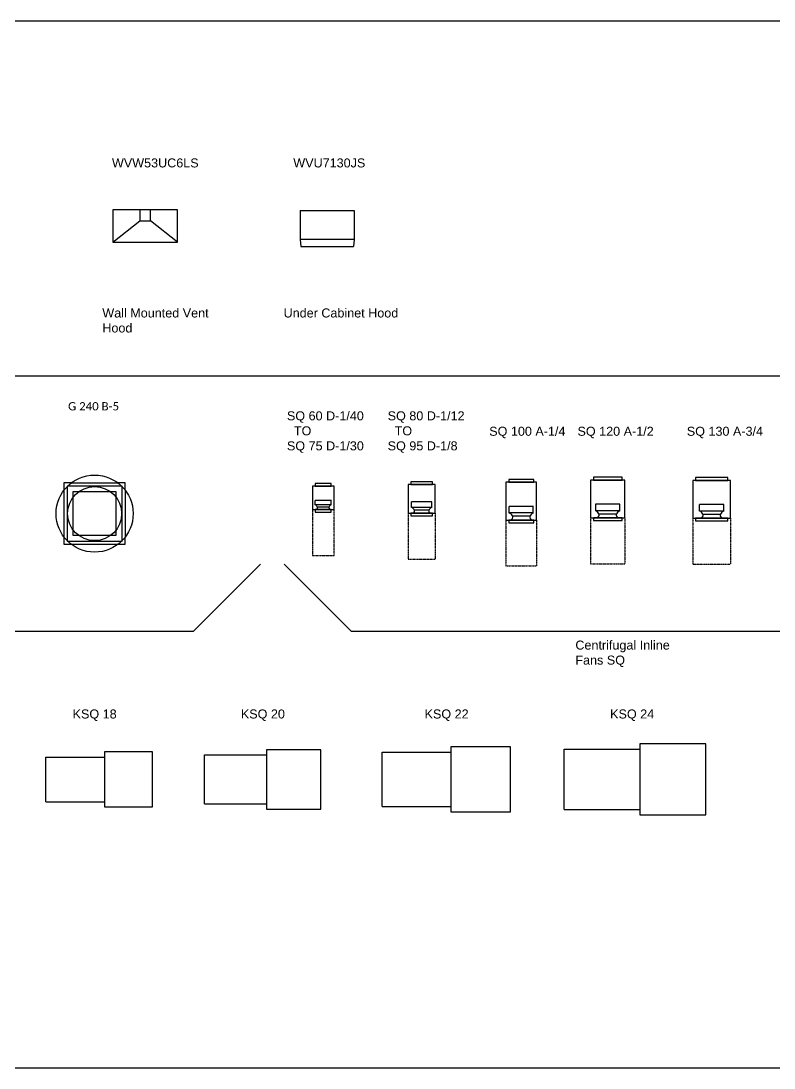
# Model space of a CAD drawing. Header units: inches. Extents: x 2025 to 34930, y -6955 to 4650.
# Drawn here: x 33768 to 34186, y 2163 to 2745 of the extents above; entities that cross this region are included whole.
import ezdxf

# ---------------------------------------------------------------- set-up
doc = ezdxf.new("R2010")
doc.units = ezdxf.units.IN
doc.header["$MEASUREMENT"] = 0
doc.linetypes.add('CENTER', pattern=[0.6, 0.375, -0.075, 0.075, -0.075])
doc.styles.add('style1', font='arial.ttf', dxfattribs={"height": 5})

# ---------------------------------------------------------------- blocks, each defined once
blk = doc.blocks.new('WVW53UC6LS')
for p, q in [((5936.08, 160.1), (5900.08, 160.1)), ((5900.08, 160.1), (5900.08, 142.2)), ((5921.08, 160.1), (5915.08, 160.1)), ((5915.08, 160.1), (5915.08, 154.1)), ((5921.08, 154.1), (5921.08, 160.1)), ((5936.08, 142.2), (5936.08, 160.1)), ((5900.08, 142.2), (5915.08, 154.1)), ((5915.08, 154.1), (5921.08, 154.1)), ((5936.08, 142.2), (5921.08, 154.1)), ((5900.08, 142.2), (5936.08, 142.2))]:
    blk.add_line(p, q)
blk = doc.blocks.new('WVU7130JS')
for p, q in [((6004.15, 159.75, 3.55), (6034.15, 159.75, 3.55)), ((6004.15, 159.75, 3.55), (6004.17, 143.75, 3.55)), ((6034.15, 159.75, 3.55), (6034.15, 143.75, 3.55)), ((6034.15, 143.75, 3.55), (6004.17, 143.75, 3.55)), ((6004.17, 143.75, 3.55), (6004.49, 139.69, 3.55)), ((6004.49, 139.69, 3.55), (6033.8, 139.69, 3.55)), ((6034.15, 143.75, 3.55), (6033.8, 139.69, 3.55))]:
    blk.add_line(p, q)
blk = doc.blocks.new('KSQ 18')
for p, q in [((5863, -168.43), (5863, -143.68)), ((5863, -143.68), (5895.5, -143.68)), ((5922.25, -140.8), (5895.5, -140.8)), ((5895.5, -140.8), (5895.5, -171.3)), ((5922.25, -171.3), (5922.25, -140.8)), ((5863, -168.43), (5895.5, -168.43)), ((5895.5, -171.3), (5922.25, -171.3))]:
    blk.add_line(p, q)
blk = doc.blocks.new('KSQ 20')
for p, q in [((5950.99, -169.68), (5950.99, -142.43)), ((5950.99, -142.43), (5985.49, -142.43)), ((6015.74, -139.55), (5985.49, -139.55)), ((5985.49, -139.55), (5985.49, -172.55)), ((6015.74, -172.55), (6015.74, -139.55)), ((5950.99, -169.68), (5985.49, -169.68)), ((5985.49, -172.55), (6015.74, -172.55))]:
    blk.add_line(p, q)
blk = doc.blocks.new('KSQ 22')
for p, q in [((6120.96, -138.05), (6087.84, -138.05)), ((6087.84, -138.05), (6087.84, -174.05)), ((6120.96, -174.05), (6120.96, -138.05)), ((6049.71, -171.18), (6049.71, -140.93)), ((6049.71, -140.93), (6087.84, -140.93)), ((6049.71, -171.18), (6087.84, -171.18)), ((6087.84, -174.05), (6120.96, -174.05))]:
    blk.add_line(p, q)
blk = doc.blocks.new('KSQ 24')
for p, q in [((6150.82, -172.8), (6150.82, -139.3)), ((6150.82, -139.3), (6192.82, -139.3)), ((6229.32, -136.36), (6192.82, -136.36)), ((6192.82, -136.36), (6192.82, -175.74)), ((6229.32, -175.74), (6229.32, -136.36)), ((6150.82, -172.8), (6192.82, -172.8)), ((6192.82, -175.74), (6229.32, -175.74))]:
    blk.add_line(p, q)
blk = doc.blocks.new('G 240')
for p, q in [((5877.04, 8.51), (5873.04, 8.51)), ((5873.04, 8.51), (5873.04, 4.5)), ((5874.79, 6.76), (5874.79, -23.74)), ((5905.29, 6.76), (5874.79, 6.76)), ((5877.04, 8.51), (5903.04, 8.51)), ((5907.04, 8.51), (5903.04, 8.51)), ((5905.29, -23.74), (5905.29, 6.76)), ((5907.04, 4.5), (5907.04, 8.51)), ((5873.04, 4.5), (5873.04, -21.49)), ((5878.04, 3.51), (5878.04, -20.49)), ((5902.04, 3.51), (5878.04, 3.51)), ((5902.04, -20.49), (5902.04, 3.51)), ((5907.04, 4.5), (5907.04, -21.49)), ((5873.04, -21.49), (5873.04, -25.49)), ((5878.04, -20.49), (5902.04, -20.49)), ((5907.04, -25.49), (5907.04, -21.49)), ((5873.04, -25.49), (5877.04, -25.49)), ((5874.79, -23.74), (5905.29, -23.74)), ((5877.04, -25.49), (5903.04, -25.49)), ((5903.04, -25.49), (5907.04, -25.49))]:
    blk.add_line(p, q)
for radius in [21.4, 15]:
    blk.add_circle((5890.04, -8.49), radius)
blk = doc.blocks.new('SQ 60')
for p, q in [((6010.97, 6.8), (6010.97, -6.2)), ((6022.97, 6.8), (6010.97, 6.8)), ((6012.53, 8.3), (6012.53, 6.8)), ((6021.41, 8.3), (6012.53, 8.3)), ((6012.53, 6.8), (6021.41, 6.8)), ((6021.41, 6.8), (6021.41, 8.3)), ((6022.97, -6.2), (6022.97, 6.8)), ((6021.48, -1.13), (6012.46, -1.13)), ((6021.48, -3.58), (6012.46, -3.58)), ((6012.46, -3.58), (6012.46, -3.63)), ((6012.52, -3.63), (6012.46, -3.63)), ((6012.51, -3.58), (6012.51, -1.13)), ((6013.67, -4.67), (6020.27, -4.67)), ((6021.43, -3.58), (6021.43, -1.13)), ((6010.97, -6.2), (6022.97, -6.2)), ((6012.53, -6.2), (6012.53, -7.7)), ((6021.41, -6.2), (6012.53, -6.2)), ((6012.53, -7.7), (6021.41, -7.7)), ((6021.41, -7.7), (6021.41, -6.2))]:
    blk.add_line(p, q)
at = {"linetype": 'CENTER'}
for p, q in [((6010.97, -6.2), (6010.97, -31.7)), ((6022.97, -31.7), (6022.97, -6.2)), ((6010.97, -31.7), (6022.97, -31.7))]:
    blk.add_line(p, q, dxfattribs=at)
for centre, radius, start, end in [((6011.96, -5.41), 1.87, 23.07915, 72.30102), ((6012.77, -5.15), 1.07, 280.61051, 26.16312), ((6021.17, -5.15), 1.07, 153.83688, 259.38949), ((6021.98, -5.41), 1.87, 107.69898, 156.92085)]:
    blk.add_arc(centre, radius, start, end)
blk = doc.blocks.new('SQ 80')
for p, q in [((6064.15, 7.7), (6064.15, -8.3)), ((6079.15, 7.7), (6064.15, 7.7)), ((6065.71, 9.2), (6065.71, 7.7)), ((6077.59, 9.2), (6065.71, 9.2)), ((6065.71, 7.7), (6077.59, 7.7)), ((6077.59, 7.7), (6077.59, 9.2)), ((6079.15, -8.3), (6079.15, 7.7)), ((6077.29, -5.03), (6066.01, -5.03)), ((6066.01, -5.03), (6066.01, -5.08)), ((6066.09, -5.08), (6066.01, -5.08)), ((6077.29, -1.97), (6066.02, -1.97)), ((6066.07, -5.03), (6066.07, -1.97)), ((6077.23, -5.03), (6077.23, -1.97)), ((6064.15, -8.3), (6079.15, -8.3)), ((6065.71, -8.3), (6065.71, -9.8)), ((6077.59, -8.3), (6065.71, -8.3)), ((6065.71, -9.8), (6077.59, -9.8)), ((6067.53, -6.39), (6075.77, -6.39)), ((6077.59, -9.8), (6077.59, -8.3))]:
    blk.add_line(p, q)
at = {"linetype": 'CENTER'}
for p, q in [((6064.15, -8.3), (6064.15, -33.8)), ((6079.15, -8.3), (6079.15, -33.8)), ((6064.15, -33.8), (6079.15, -33.8))]:
    blk.add_line(p, q, dxfattribs=at)
for centre, radius, start, end in [((6065.38, -7.31), 2.33, 23.07915, 72.30102), ((6077.92, -7.31), 2.33, 107.69898, 156.92085), ((6066.4, -6.98), 1.34, 280.61051, 26.16312), ((6076.9, -6.98), 1.34, 153.83688, 259.38949)]:
    blk.add_arc(centre, radius, start, end)
blk = doc.blocks.new('SQ 100')
for p, q in [((6118.43, 8.93), (6118.43, -12.07)), ((6135.43, 8.93), (6118.43, 8.93)), ((6119.99, 10.43), (6119.99, 8.93)), ((6133.87, 10.43), (6119.99, 10.43)), ((6119.99, 8.93), (6133.87, 8.93)), ((6133.87, 8.93), (6133.87, 10.43)), ((6135.43, -12.07), (6135.43, 8.93)), ((6133.69, -4.46), (6120.17, -4.46)), ((6120.23, -8.13), (6120.23, -4.46)), ((6133.62, -8.13), (6133.62, -4.46)), ((6133.69, -8.13), (6120.16, -8.13)), ((6120.16, -8.13), (6120.16, -8.2)), ((6120.26, -8.2), (6120.16, -8.2)), ((6121.98, -9.77), (6131.87, -9.77)), ((6118.43, -12.07), (6135.43, -12.07)), ((6119.99, -12.07), (6119.99, -13.57)), ((6133.87, -12.07), (6119.99, -12.07)), ((6119.99, -13.57), (6133.87, -13.57)), ((6133.87, -13.57), (6133.87, -12.07))]:
    blk.add_line(p, q)
at = {"linetype": 'CENTER'}
for p, q in [((6118.43, -12.07), (6118.43, -37.57)), ((6135.43, -12.07), (6135.43, -37.57)), ((6118.43, -37.57), (6135.43, -37.57))]:
    blk.add_line(p, q, dxfattribs=at)
for centre, radius, start, end in [((6119.41, -10.87), 2.8, 23.07915, 72.30102), ((6120.63, -10.48), 1.61, 280.61051, 26.16312), ((6133.22, -10.48), 1.61, 153.83688, 259.38949), ((6134.45, -10.87), 2.8, 107.69898, 156.92085)]:
    blk.add_arc(centre, radius, start, end)
blk = doc.blocks.new('SQ 120')
for p, q in [((6167, 11.65), (6167, 10.15)), ((6182.87, 11.65), (6167, 11.65)), ((6182.87, 10.15), (6182.87, 11.65)), ((6165.44, 10.15), (6165.44, -10.85)), ((6184.44, 10.15), (6165.44, 10.15)), ((6167, 10.15), (6182.87, 10.15)), ((6184.44, -10.85), (6184.44, 10.15)), ((6181.7, -3.25), (6168.18, -3.25)), ((6168.24, -6.92), (6168.24, -3.25)), ((6181.63, -6.92), (6181.63, -3.25)), ((6165.44, -10.85), (6184.44, -10.85)), ((6167, -10.85), (6167, -12.35)), ((6182.87, -10.85), (6167, -10.85)), ((6181.7, -6.92), (6168.16, -6.92)), ((6168.16, -6.92), (6168.16, -6.99)), ((6168.27, -6.99), (6168.16, -6.99)), ((6169.99, -8.56), (6179.88, -8.56)), ((6182.87, -12.35), (6182.87, -10.85)), ((6167, -12.35), (6182.87, -12.35))]:
    blk.add_line(p, q)
at = {"linetype": 'CENTER'}
for p, q in [((6165.44, -10.85), (6165.44, -36.35)), ((6184.44, -10.85), (6184.5, -36.35)), ((6165.44, -36.35), (6184.5, -36.35))]:
    blk.add_line(p, q, dxfattribs=at)
for centre, radius, start, end in [((6167.42, -9.66), 2.8, 23.07915, 72.30102), ((6168.64, -9.27), 1.61, 280.61051, 26.16312), ((6181.23, -9.27), 1.61, 153.83688, 259.38949), ((6182.46, -9.66), 2.8, 107.69898, 156.92085)]:
    blk.add_arc(centre, radius, start, end)
blk = doc.blocks.new('SQ 130')
for p, q in [((6222.16, 9.96), (6222.16, -11.04)), ((6243.16, 9.96), (6222.16, 9.96)), ((6223.72, 11.46), (6223.72, 9.96)), ((6241.6, 11.46), (6223.72, 11.46)), ((6223.72, 9.96), (6241.6, 9.96)), ((6241.6, 9.96), (6241.6, 11.46)), ((6243.16, -11.04), (6243.16, 9.96)), ((6239.42, -3.43), (6225.9, -3.43)), ((6225.97, -7.1), (6225.97, -3.43)), ((6239.35, -7.1), (6239.35, -3.43)), ((6222.16, -11.04), (6243.16, -11.04)), ((6223.72, -11.04), (6223.72, -12.54)), ((6241.6, -11.04), (6223.72, -11.04)), ((6239.42, -7.1), (6225.89, -7.1)), ((6225.89, -7.1), (6225.89, -7.17)), ((6225.99, -7.17), (6225.89, -7.17)), ((6227.72, -8.74), (6237.61, -8.74)), ((6241.6, -12.54), (6241.6, -11.04)), ((6223.72, -12.54), (6241.6, -12.54))]:
    blk.add_line(p, q)
at = {"linetype": 'CENTER'}
for p, q in [((6222.16, -11.04), (6222.16, -36.54)), ((6243.16, -11.04), (6243.16, -36.54)), ((6222.16, -36.54), (6243.16, -36.54))]:
    blk.add_line(p, q, dxfattribs=at)
for centre, radius, start, end in [((6225.14, -9.84), 2.8, 23.07915, 72.30102), ((6226.36, -9.45), 1.61, 280.61051, 26.16312), ((6238.96, -9.45), 1.61, 153.83688, 259.38949), ((6240.18, -9.84), 2.8, 107.69898, 156.92085)]:
    blk.add_arc(centre, radius, start, end)

msp = doc.modelspace()

# ---------------------------------------------------------------- linework, layer by layer
for p, q in [((33032.32, 2547.79), (34309.5, 2547.79)), ((33863.86, 2405.95), (33901.08, 2443.16)), ((33914.23, 2443.16), (33951.45, 2405.95)), ((33363.24, 2405.95), (33863.86, 2405.95)), ((33951.45, 2405.95), (34259.57, 2405.95))]:
    msp.add_line(p, q)
msp.add_lwpolyline([(33032.32, 2744.75), (34309.5, 2744.75), (34309.5, 2163.46), (33032.32, 2163.46)], close=True)

# ---------------------------------------------------------------- block references
for name in ['WVW53UC6LS', 'WVU7130JS', 'G 240', 'SQ 60', 'SQ 80', 'SQ 100', 'SQ 120', 'SQ 130', 'KSQ 24', 'KSQ 18', 'KSQ 20', 'KSQ 22']:
    msp.add_blockref(name, (27919, 2479.75))

# ---------------------------------------------------------------- texts
at = {"char_height": 5, "attachment_point": 1, "style": 'style1'}
for s, width, heights, insert in [('WVW53UC6LS', 65.1437, [0], (33818.68, 2668.43)), ('WVU7130JS', 65.1437, [0], (33919.37, 2668.43)), ('Wall Mounted Vent Hood', 61.444, [0], (33813.33, 2585.13)), ('Under Cabinet Hood', 61.444, [0], (33913.97, 2585.13)), ('{\\fCalibri|b0|i0|c0|p34;\\H0.91667x;G 240 B-5}', 65.1437, [0], (33794.32, 2533.12)), ('SQ 60 D-1/40\\P  TO\\PSQ 75 D-1/30', 65.1437, [0], (33915.82, 2528.03)), ('SQ 80 D-1/12 \\P  TO\\PSQ 95 D-1/8', 65.1437, [0], (33971.75, 2528.03)), ('SQ 100 A-1/4', 65.1437, [0], (34028.14, 2519.46)), ('SQ 120 A-1/2', 65.1437, [0], (34077.15, 2519.46)), ('SQ 130 A-3/4', 65.1437, [0], (34137.84, 2519.46)), ('Centrifugal Inline Fans SQ', 65.1437, [17.62], (34075.97, 2400.77)), ('KSQ 18', 65.1437, [0], (33796.83, 2362.52)), ('KSQ 20', 65.1437, [0], (33890.24, 2362.52)), ('KSQ 22', 65.1437, [0], (33992.25, 2362.52)), ('KSQ 24', 65.1437, [0], (34095.27, 2362.52))]:
    msp.add_mtext_dynamic_manual_height_columns(s, width=width, gutter_width=25, heights=heights, dxfattribs=dict(at, insert=insert))

doc.saveas('drawing.dxf')
